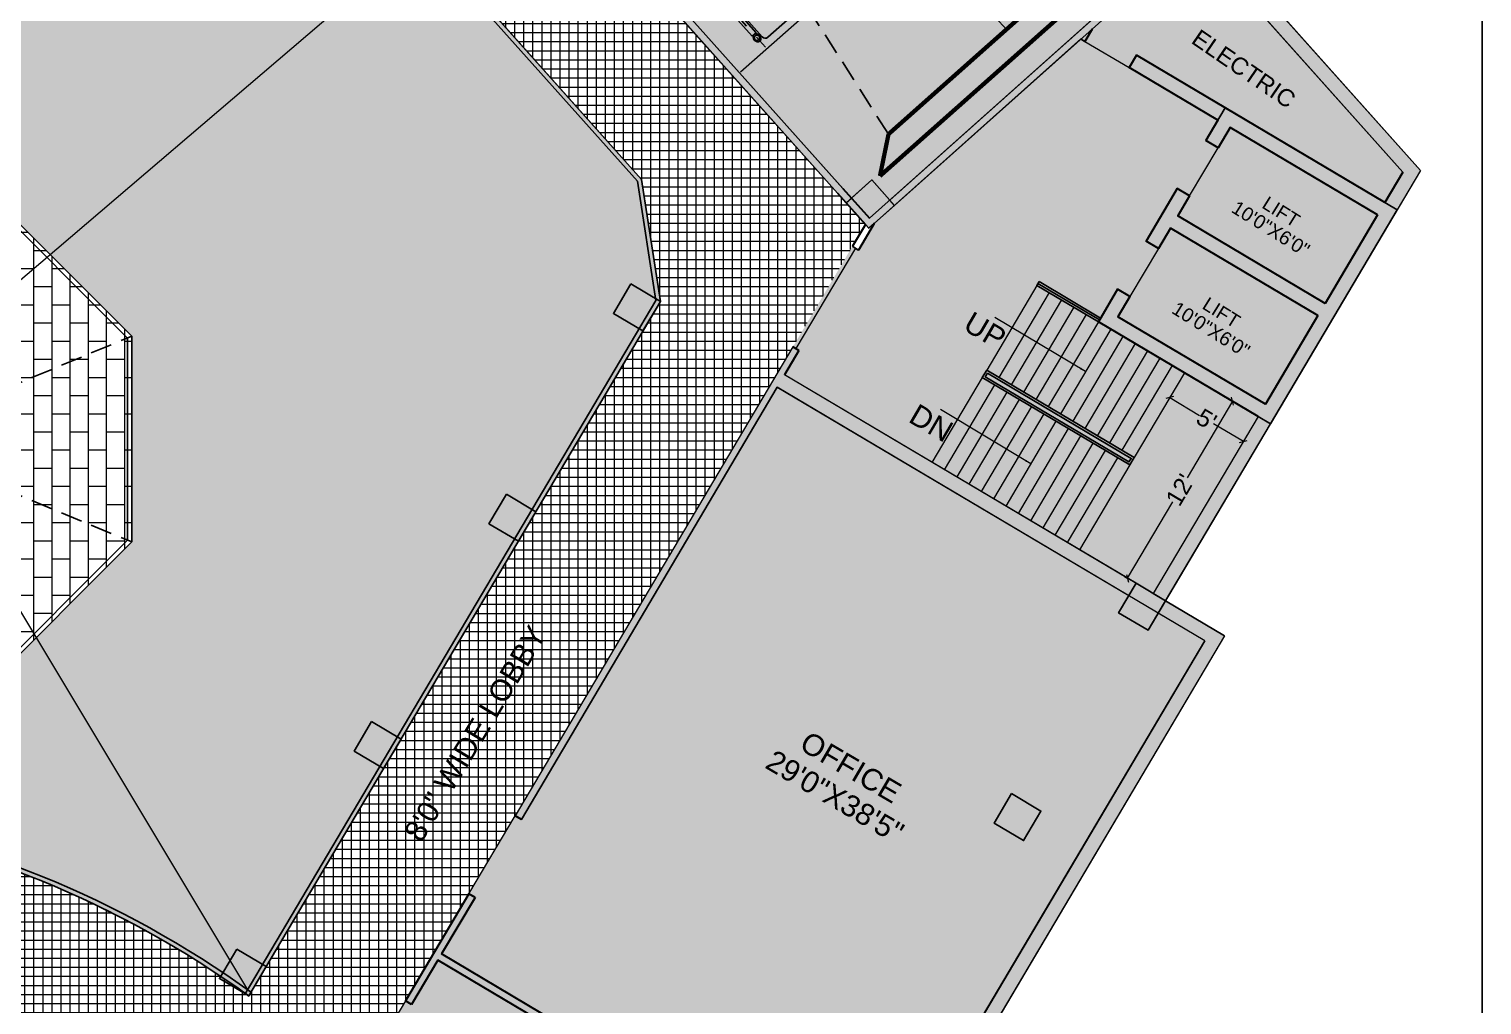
# Model space of a CAD drawing. Header units: inches. Extents: x -13956017 to 293115509, y -946740 to -305538.
# Drawn here: x 1209638 to 1210655, y -917193 to -916510 of the extents above; entities that cross this region are included whole.
import ezdxf

# ---------------------------------------------------------------- set-up
doc = ezdxf.new("R2010")
doc.units = ezdxf.units.IN
doc.header["$LTSCALE"] = 6
doc.header["$PDMODE"] = 2
doc.linetypes.add('DASHED', pattern=[0.75, 0.5, -0.25])
doc.linetypes.add('DASHED2', pattern=[0.375, 0.25, -0.125])
for name, color, linetype in [('A-COLM', 3, 'Continuous'), ('BND', 1, 'Continuous'), ('CHAIRS_22', 6, 'Continuous'), ('DIM', 7, 'Continuous'), ('STAIR', 8, 'Continuous'), ('TW', 5, 'Continuous'), ('WAL', 7, 'Continuous')]:
    doc.layers.add(name, color=color, linetype=linetype)
for name, color, linetype, lineweight in [('column', 240, 'Continuous', 25), ('floor hatch', 135, 'Continuous', 13), ('slab', 253, 'Continuous', 25), ('W', 250, 'Continuous', 5), ('wall', 7, 'Continuous', 30), ('wall high', 7, 'Continuous', 30)]:
    doc.layers.add(name, color=color, linetype=linetype, lineweight=lineweight)
doc.styles.add('ARI', font='arial.ttf')
doc.linetypes.add('ZIGZAG', pattern='A,0.0001,-0.2,[131,ltypeshp.shx,S=0.2,R=0,X=-0.2,Y=0],-0.4,[131,ltypeshp.shx,S=0.2,R=180,X=0.2,Y=0],-0.2', length=0.8001)
doc.dimstyles.new('Copy(2) of AA', dxfattribs={"dimtxt": 12, "dimasz": 4, "dimexe": 0.18, "dimexo": 0, "dimgap": 0.09, "dimtad": 0, "dimdec": 0, "dimzin": 0, "dimdsep": 46, "dimlunit": 3, "dimtxsty": 'ARI', "dimblk": 'OBLIQUE', "dimcen": 0.09, "dimclrd": 7, "dimclre": 7, "dimclrt": 7, "dimadec": 0, "dimazin": 0, "dimtfac": 1, "dimtdec": 0, "dimtofl": 0, "dimtmove": 0, "dimatfit": 3, "dimfxl": 1, "dimtolj": 1, "dimtzin": 0, "dimlwd": 5, "dimlwe": 5, "dimarcsym": 0})

# ---------------------------------------------------------------- blocks, each defined once
blk = doc.blocks.new('_Oblique')
at = {"layer": 'DIM', "color": 0, "lineweight": -2}
blk.add_line((-0.5, -0.5), (0.5, 0.5), dxfattribs=at)
blk = doc.blocks.new('*D474')
at = {"layer": 'Defpoints', "color": 0, "ltscale": 10, "transparency": 16777216}
for p in [(1210478.6, -916769.2, 3969.1), (1210480.7, -916770.4), (1210405.2, -916893, 3969.1)]:
    blk.add_point(p, dxfattribs=at)
at = {"layer": 'W', "color": 7, "lineweight": 5, "ltscale": 10, "transparency": 16777216}
for p, q in [((1210480.7, -916770.4), (1210449, -916824)), ((1210478.6, -916769.2), (1210480.9, -916770.5)), ((1210407.3, -916894.3), (1210439.1, -916840.7)), ((1210405.2, -916893), (1210407.5, -916894.4))]:
    blk.add_line(p, q, dxfattribs=at)
at = {"layer": 'W', "color": 7, "lineweight": 5, "ltscale": 10, "transparency": 16777216, "xscale": 4, "yscale": 4, "zscale": 4}
for p, rotation in [((1210480.7, -916770.4), 59.35378210765239), ((1210407.3, -916894.3), 239.3537821076524)]:
    blk.add_blockref('_Oblique', p, dxfattribs=dict(at, rotation=rotation))
at = {"layer": 'W', "color": 7, "ltscale": 10, "transparency": 16777216, "insert": (1210444, -916832.4), "char_height": 12, "attachment_point": 5, "rotation": 59.3538, "style": 'ARI'}
blk.add_mtext("\\A1;12'", dxfattribs=at)
blk = doc.blocks.new('*D475')
at = {"layer": 'Defpoints', "color": 0, "ltscale": 10, "transparency": 16777216}
for p in [(1210439.2, -916763.8, 3969.1), (1210490.8, -916794.4, 3969.1), (1210488.4, -916798.5)]:
    blk.add_point(p, dxfattribs=at)
at = {"layer": 'W', "color": 7, "lineweight": 5, "ltscale": 10, "transparency": 16777216}
for p, q in [((1210439.2, -916763.8), (1210436.7, -916768.1)), ((1210436.8, -916767.9), (1210457.7, -916780.3)), ((1210488.4, -916798.5), (1210467.4, -916786.1)), ((1210490.8, -916794.4), (1210488.3, -916798.7))]:
    blk.add_line(p, q, dxfattribs=at)
at = {"layer": 'W', "color": 7, "lineweight": 5, "ltscale": 10, "transparency": 16777216, "xscale": 4, "yscale": 4, "zscale": 4}
for p, rotation in [((1210436.8, -916767.9), 149.3537821076967), ((1210488.4, -916798.5), 329.3537821076967)]:
    blk.add_blockref('_Oblique', p, dxfattribs=dict(at, rotation=rotation))
at = {"layer": 'W', "color": 7, "lineweight": 30, "ltscale": 10, "transparency": 16777216, "insert": (1210462.6, -916783.2), "char_height": 12, "attachment_point": 5, "rotation": 329.3538, "style": 'ARI'}
blk.add_mtext("\\A1;5'", dxfattribs=at)
blk = doc.blocks.new('chairs -22')
at = {"layer": 'CHAIRS_22', "color": 5}
for p, q in [((-8.68, 23.35), (-21.89, 23.35)), ((-8.68, 23.35), (-8.68, 20.65)), ((-5.04, 19.75), (-25.78, 19.75)), ((-8.68, 20.65), (-21.89, 20.65)), ((-7.1, 19.75), (-7.1, 19.75)), ((-2.99, 4.28), (-2.99, 17.72)), ((-5.04, 2.25), (-25.78, 2.25)), ((-8.68, 1.35), (-21.89, 1.35)), ((-8.68, -1.35), (-8.68, 1.35)), ((-8.68, -1.35), (-21.89, -1.35))]:
    blk.add_line(p, q, dxfattribs=at)
at = {"layer": 'CHAIRS_22', "color": 8, "linetype": 'DASHED2', "ltscale": 10}
for p, q in [((-29.36, 22), (0, 22)), ((-29.36, 0), (0, 0))]:
    blk.add_line(p, q, dxfattribs=at)
at = {"layer": 'CHAIRS_22', "color": 5, "ltscale": 10000}
for p, q in [((-27.8, 4.95), (-27.8, 17.23)), ((-24.86, 17.23), (-24.86, 4.95))]:
    blk.add_line(p, q, dxfattribs=at)
at = {"layer": 'CHAIRS_22', "color": 5, "extrusion": (0, 0, -1)}
for centre, major_axis, ratio, start_param, end_param in [((-21.89, 22), (0.956, 0.956), 0.99999, 2.356189, 5.497782), ((-6.45, 21.99), (-0.956, 0.956), 1, 1.570796326818824, 7.85398163399841)]:
    blk.add_ellipse(centre, major_axis=major_axis, ratio=ratio, start_param=start_param, end_param=end_param, dxfattribs=at)
at = {"layer": 'CHAIRS_22', "color": 5, "ltscale": 10000, "extrusion": (0, 0, -1)}
for centre, major_axis, ratio, start_param, end_param in [((-6.45, 22), (-2.25, 0), 0.797551, 3.141593, 9.424778), ((-26.33, 16.87), (-1.07, 1.07), 1, -0.545586, 2.116382), ((-26.33, 5.31), (-1.07, -1.07), 1, 4.166803, 6.828771)]:
    blk.add_ellipse(centre, major_axis=major_axis, ratio=ratio, start_param=start_param, end_param=end_param, dxfattribs=at)
at = {"layer": 'CHAIRS_22', "color": 5}
for centre, major_axis, ratio, start_param, end_param in [((-1.24, 11), (-28.09, 0), 0.822037, -0.318539, 0.318539), ((-25.78, 17.5), (-1.59, 1.59), 1, 5.497787, 6.735347), ((-5.02, 17.72), (-1.43, 1.43), 1, 3.926991, 5.497787), ((-25.78, 4.5), (-1.59, -1.59), 1, 5.831023, 7.068583), ((-21.89, 0), (0.956, -0.956), 0.99999, 2.356189, 5.497782), ((-6.45, 0.01), (-0.956, -0.956), 1, 1.570796326818824, 7.85398163399841), ((-5.02, 4.28), (-1.43, -1.43), 1, 0.785398, 2.356194)]:
    blk.add_ellipse(centre, major_axis=major_axis, ratio=ratio, start_param=start_param, end_param=end_param, dxfattribs=at)
at = {"layer": 'CHAIRS_22', "color": 5, "ltscale": 10000}
blk.add_ellipse((-6.45, 0), major_axis=(-2.25, 0), ratio=0.797551, start_param=3.141593, end_param=9.424778, dxfattribs=at)
blk = doc.blocks.new('safdfd')
at = {"layer": 'slab', "linetype": 'Continuous', "lineweight": 0, "xscale": 1.375, "yscale": 1.375, "zscale": 1.375, "rotation": 311.5826722409799}
for p in [(985096.5, -885787.8, 3969.1), (985073.8, -885807.9, 3969.1), (985028.6, -885848, 3969.1)]:
    blk.add_blockref('chairs -22', p, dxfattribs=at)

msp = doc.modelspace()

# ---------------------------------------------------------------- hatches: boundary and pattern name
at = {"layer": 'column', "ltscale": 10}
h = msp.add_hatch(color=256, dxfattribs=at)
h.dxf.hatch_style = 1
h.paths.add_polyline_path([(1210462.1, -916587.9), (1210475.6, -916565.1), (1210596, -916636.5), (1210507.3, -916786.2), (1210498.7, -916781.1), (1210386.9, -916714.8), (1210400.3, -916692), (1210408.9, -916697.1), (1210400.6, -916711.3), (1210503.8, -916772.5), (1210540.5, -916710.5), (1210437.3, -916649.3), (1210428.9, -916663.5), (1210420.3, -916658.4), (1210442.1, -916621.5), (1210450.7, -916626.6), (1210442.4, -916640.7), (1210545.6, -916701.9), (1210582.3, -916640), (1210479.1, -916578.8), (1210470.7, -916593)])
h = msp.add_hatch(color=256, dxfattribs=at)
h.dxf.hatch_style = 1
h.paths.add_polyline_path([(1210210.3, -916631.5), (1210228.2, -916615.5), (1210244.1, -916633.4), (1210226.2, -916649.4)])
h = msp.add_hatch(color=256, dxfattribs=at)
h.dxf.hatch_style = 1
h.paths.add_polyline_path([(1210059.7, -916688.3), (1210080.3, -916700.5), (1210068.1, -916721.2), (1210047.4, -916709)])
h = msp.add_hatch(color=256, dxfattribs=at)
h.dxf.hatch_style = 1
h.paths.add_polyline_path([(1209972.5, -916835.4), (1209993.1, -916847.7), (1209980.9, -916868.3), (1209960.3, -916856.1)])
h = msp.add_hatch(color=256, dxfattribs=at)
h.dxf.hatch_style = 1
h.paths.add_polyline_path([(1210413.3, -916897.8), (1210433.9, -916910), (1210421.7, -916930.7), (1210401, -916918.5)])
h = msp.add_hatch(color=256, dxfattribs=at)
h.dxf.hatch_style = 1
h.paths.add_polyline_path([(1209878.2, -916994.6), (1209898.8, -917006.8), (1209886.6, -917027.5), (1209866, -917015.2)])
h = msp.add_hatch(color=256, dxfattribs=at)
h.dxf.hatch_style = 1
h.paths.add_polyline_path([(1210326.1, -917044.9), (1210346.7, -917057.2), (1210334.5, -917077.8), (1210313.9, -917065.6)])
h = msp.add_hatch(color=256, dxfattribs=at)
h.dxf.hatch_style = 1
h.paths.add_polyline_path([(1209783.9, -917153.8), (1209804.5, -917166), (1209792.3, -917186.6), (1209771.7, -917174.4)])
at = {"layer": 'floor hatch', "ltscale": 5}
h = msp.add_hatch(dxfattribs=at)
h.set_pattern_fill('NET', color=9, scale=2, angle=90)
h.set_pattern_definition([(90, (225125.152, -30674.727), (-6.35, 4e-16), []), (180, (225125.152, -30674.727), (-8e-16, -6.35), [])])
edge = h.paths.add_edge_path(flags=16)
edge.add_line((1209046.6, -916515.2), (1209595, -916253.2))
edge.add_line((1209595, -916253.2), (1209767.5, -916279.6))
edge.add_line((1209767.5, -916279.6), (1210067, -916615.2))
edge.add_line((1210067, -916615.2), (1210080.3, -916700.5))
edge.add_line((1210080.3, -916700.5), (1209792.3, -917186.6))
edge.add_arc((1209382.9, -917753.5), 699.3, 54.1592, 108.5411)
edge.add_line((1209160.5, -917090.5), (1209006, -916639))
edge.add_line((1209006, -916639), (1209046.6, -916515.2))
h.paths.add_polyline_path([(1208856.8, -916499.5), (1209639.6, -916125.5), (1209757.3, -916020.4), (1209817.6, -916087.9), (1209766.1, -916133.9), (1210223.8, -916646.7), (1209685.3, -917555.6), (1209602.7, -917506.7), (1209612.4, -917490.3), (1209591.7, -917478.1), (1209579.5, -917498.7), (1209585.3, -917502.2), (1209292, -917444), (1209305.3, -917439.5), (1209297.5, -917416.7), (1209274.8, -917424.5), (1209280.9, -917442.5), (1209190.1, -917473.6)])
at = {"layer": 'W', "ltscale": 10}
h = msp.add_hatch(color=256, dxfattribs=at)
h.dxf.hatch_style = 1
h.paths.add_polyline_path([(1208909.5, -916003.2), (1209113.5, -915905.8), (1209109.1, -915896.8), (1208905.2, -915994.2)])
h.paths.add_polyline_path([(1209135.1, -915895.5), (1209339, -915798), (1209334.7, -915789), (1209130.8, -915886.4)])
h.paths.add_polyline_path([(1209360.7, -915787.7), (1209564.6, -915690.3), (1209560.3, -915681.2), (1209356.4, -915778.7)])
h.paths.add_polyline_path([(1209451.8, -915744.2), (1209456.3, -915742), (1209637.3, -916120.8), (1209632.8, -916122.9)])
h.paths.add_polyline_path([(1209582, -915670.9), (1209695.7, -915616.5), (1209700, -915625.6), (1209586.3, -915679.9)])
h.paths.add_polyline_path([(1209717.4, -915606.2), (1209825.4, -915727.2), (1209817.9, -915733.8), (1209724.6, -915629.3), (1209727.7, -915627.8)])
h.paths.add_polyline_path([(1209719.8, -915840.2), (1209816.8, -915753.6), (1209823.4, -915761.1), (1209726.4, -915847.6)])
h.paths.add_polyline_path([(1209993.7, -915930.8), (1210001.1, -915924.1), (1209841.3, -915745.1), (1209833.9, -915751.7)])
h.paths.add_polyline_path([(1209784, -916117.9), (1209817.6, -916087.9), (1209812.2, -916081.9), (1209819.6, -916075.2), (1209825.1, -916081.3), (1209983.5, -915939.8), (1209989.9, -915947.6), (1209790.7, -916125.4)])
h.paths.add_polyline_path([(1209730.1, -916038), (1209754, -916016.6), (1209744.4, -916005.9), (1209751.8, -915999.2), (1209770.9, -916020.5), (1209763.4, -916027.2), (1209757.3, -916020.4), (1209733.4, -916041.7)])
h.paths.add_polyline_path([(1209637.3, -916120.8), (1209696.2, -916068.3), (1209699.5, -916072), (1209639.6, -916125.5), (1209543.9, -916171.2), (1209541.8, -916166.7)])
h.paths.add_polyline_path([(1209316.2, -916274.4), (1209520.1, -916177), (1209522.3, -916181.5), (1209318.3, -916279)])
h.paths.add_polyline_path([(1209222.8, -916319.1), (1209294.5, -916284.8), (1209296.7, -916289.3), (1209224.9, -916323.6)])
h.paths.add_polyline_path([(1209090.6, -916382.2), (1209153.7, -916352.1), (1209155.8, -916356.6), (1209092.8, -916386.7)])
h.paths.add_polyline_path([(1208855.2, -916494.7), (1209068.9, -916392.6), (1209071.1, -916397.1), (1208856.8, -916499.5)])
h.paths.add_polyline_path([(1208579.9, -916588.9), (1208690.6, -916551), (1208693.8, -916560.5), (1208583.1, -916598.4)])
h.paths.add_polyline_path([(1208428.9, -916221.8), (1208439.2, -916243.5), (1208445.8, -916240.3), (1208562.1, -916580.2), (1208552.6, -916583.4)])
h.paths.add_polyline_path([(1208450.6, -916211.5), (1208658, -916112.4), (1208662.3, -916121.4), (1208454.9, -916220.5)])
h.paths.add_polyline_path([(1208679.7, -916102), (1208883.6, -916004.6), (1208887.9, -916013.6), (1208684, -916111)])
h.paths.add_polyline_path([(1209782.1, -916151.8), (1209785.8, -916148.5), (1209911.7, -916289.5), (1209908, -916292.8)])
h.paths.add_polyline_path([(1210135.5, -916089.7), (1210143, -916083), (1210017.1, -915942), (1210009.7, -915948.7)])
h.paths.add_polyline_path([(1210286.7, -916259.1), (1210294.1, -916252.4), (1210159, -916101), (1210151.5, -916107.6)])
h.paths.add_polyline_path([(1210437.8, -916428.4), (1210445.3, -916421.8), (1210310.1, -916270.3), (1210302.6, -916277)])
h.paths.add_polyline_path([(1210240.8, -916629.7), (1210440, -916451.9), (1210443.3, -916455.7), (1210244.1, -916633.4)])
h.paths.add_polyline_path([(1210210.3, -916631.5), (1210214, -916628.2), (1210078.8, -916476.7), (1210075.1, -916480.1)])
h.paths.add_polyline_path([(1210002.9, -916399.2), (1210006.7, -916395.9), (1210062.8, -916458.8), (1210059.1, -916462.2)])
h.paths.add_polyline_path([(1209923.9, -916310.7), (1209927.7, -916307.4), (1209960.8, -916344.5), (1209957.1, -916347.9)])
h.paths.add_polyline_path([(1210453.8, -916446.3), (1210461.3, -916439.7), (1210612.3, -916608.9), (1210596, -916636.5), (1210587.4, -916631.4), (1210600, -916610.1)])
h = msp.add_hatch(color=256, dxfattribs=at)
h.dxf.hatch_style = 1
h.paths.add_polyline_path([(1210408.4, -916536.9), (1210413.5, -916528.3), (1210475.6, -916565.1), (1210470.5, -916573.7)])
h = msp.add_hatch(color=256, dxfattribs=at)
h.dxf.hatch_style = 1
h.paths.add_polyline_path([(1210425.3, -916904.9), (1210433.9, -916910), (1210507.3, -916786.2), (1210498.7, -916781.1)])
h.paths.add_polyline_path([(1209983, -917063), (1210162.1, -916760.6), (1210408.2, -916906.4), (1210413.3, -916897.8), (1210167.2, -916752), (1210177.3, -916734.9), (1210173, -916732.4), (1209978.7, -917060.5)])
h.paths.add_polyline_path([(1209953.7, -917720.5), (1209956.3, -917716.2), (1209989, -917735.5), (1210224, -917338.9), (1209924.6, -917161.5), (1209906.2, -917192.6), (1209901.9, -917190.1), (1209946.3, -917115), (1209950.6, -917117.6), (1209927.1, -917157.2), (1210226.5, -917334.6), (1210461.5, -916938), (1210428.8, -916918.6), (1210433.9, -916910), (1210475.2, -916934.5), (1209904.3, -917898.1), (1209863, -917873.6), (1209868.1, -917865), (1209900.8, -917884.4), (1209986.4, -917739.8)])
h.paths.add_polyline_path([(1209685.3, -917555.6), (1209869.5, -917244.6), (1209873.8, -917247.2), (1209689.6, -917558.2)])
h.paths.add_polyline_path([(1209602.7, -917506.7), (1209935.6, -917703.9), (1209933.1, -917708.2), (1209598.2, -917509.8)])
h.paths.add_polyline_path([(1209512.3, -917492.8), (1209598.2, -917509.8), (1209585.3, -917502.2), (1209513.2, -917487.9)])
h.paths.add_polyline_path([(1209407.2, -917466.8), (1209456.7, -917476.7), (1209455.7, -917481.6), (1209432, -917476.9), (1209363.8, -917829.1), (1209358.9, -917828.1), (1209427.1, -917475.9), (1209406.2, -917471.8)])
h.paths.add_polyline_path([(1209725.3, -917792.1), (1209730.4, -917783.5), (1209847.5, -917852.8), (1209842.4, -917861.4)])
h.paths.add_polyline_path([(1208914.8, -917567.8), (1208916.4, -917572.5), (1209282.5, -917447.2), (1209349.7, -917460.5), (1209350.7, -917455.6), (1209282.2, -917442.1), (1209190.1, -917473.6), (1209106.1, -917227.9), (1209101.3, -917229.6), (1209185.4, -917475.2)])
h.paths.add_polyline_path([(1208974, -917740.9), (1209102.8, -917696.8), (1209099.6, -917687.4), (1208970.8, -917731.4)])
h.paths.add_polyline_path([(1208648.6, -916864), (1208603.2, -916879.6), (1208905.9, -917764.2), (1208951.3, -917748.7), (1208948.1, -917739.2), (1208912.1, -917751.5), (1208857.7, -917592.6), (1208893.7, -917580.3), (1208892.1, -917575.5), (1208856.1, -917587.8), (1208735.7, -917235.9), (1208771.6, -917223.6), (1208770, -917218.8), (1208734.1, -917231.1), (1208615.9, -916885.8), (1208651.9, -916873.5)])
h.paths.add_polyline_path([(1208792.7, -917211.1), (1209063.3, -917118.5), (1209044.2, -917062.6), (1209048.9, -917061), (1209087.4, -917173.5), (1209082.7, -917175.1), (1209064.9, -917123.2), (1208794.3, -917215.8)])
h.paths.add_polyline_path([(1208671.3, -916856.3), (1208937.2, -916765.3), (1208930.1, -916744.4), (1208939.5, -916741.2), (1209030.3, -917006.5), (1209025.6, -917008.2), (1208945.2, -916773.1), (1208674.6, -916865.7)])
h.paths.add_polyline_path([(1208560.4, -916606.1), (1208569.8, -916602.9), (1208658.1, -916860.8), (1208648.6, -916864)])
at = {"layer": 'WAL', "lineweight": 9, "ltscale": 100, "true_color": 0xfaecd6}
h = msp.add_hatch(color=254, dxfattribs=at)
h.dxf.hatch_style = 1
h.paths.add_polyline_path([(1209785.8, -916148.5), (1209800, -916135.8), (1209790.7, -916125.4), (1209989.9, -915947.6), (1209999.2, -915958), (1210009.7, -915948.7), (1210135.5, -916089.7), (1210125.1, -916099), (1210141, -916116.9), (1210151.5, -916107.6), (1210286.7, -916259.1), (1210276.2, -916268.4), (1210292.2, -916286.3), (1210302.6, -916277), (1210437.8, -916428.4), (1210427.4, -916437.7), (1210440, -916451.9), (1210240.8, -916629.7), (1210228.2, -916615.5), (1210214, -916628.2), (1210078.8, -916476.7), (1210093, -916464.1), (1210077, -916446.2), (1210062.8, -916458.8), (1210006.7, -916395.9), (1210002.9, -916399.2), (1209957.1, -916347.9), (1209960.8, -916344.5), (1209927.7, -916307.4), (1209941.8, -916294.7), (1209925.9, -916276.8), (1209911.7, -916289.5)])
at = {"layer": 'WAL', "lineweight": 9, "ltscale": 100, "true_color": 0xc6e1cc}
h = msp.add_hatch(color=254, dxfattribs=at)
h.dxf.hatch_style = 1
edge = h.paths.add_edge_path()
edge.add_line((1209046.6, -916515.2), (1209595, -916253.2))
edge.add_line((1209595, -916253.2), (1209767.5, -916279.6))
edge.add_line((1209767.5, -916279.6), (1210067, -916615.2))
edge.add_line((1210067, -916615.2), (1210080.3, -916700.5))
edge.add_line((1210080.3, -916700.5), (1209792.3, -917186.6))
edge.add_arc((1209382.9, -917753.5), 699.3, 54.1592, 108.5411)
edge.add_line((1209160.5, -917090.5), (1209006, -916639))
edge.add_line((1209006, -916639), (1209046.6, -916515.2))
h.paths.add_polyline_path([(1209464.5, -916623.1), (1209608.5, -916623.1), (1209710.3, -916724.9), (1209710.3, -916868.9), (1209608.5, -916970.8), (1209464.5, -916970.8), (1209362.7, -916868.9), (1209362.7, -916724.9)], flags=16)
at = {"layer": 'WAL', "lineweight": 9, "ltscale": 100, "true_color": 0xb3beaa}
h = msp.add_hatch(color=253, dxfattribs=at)
h.dxf.hatch_style = 1
h.paths.add_polyline_path([(1210374.7, -916516.9), (1210453.8, -916446.3), (1210600, -916610.1), (1210587.4, -916631.4), (1210413.5, -916528.3), (1210408.4, -916536.9)])
at = {"layer": 'WAL', "lineweight": 9, "ltscale": 100, "true_color": 0xffae59}
h = msp.add_hatch(color=21, dxfattribs=at)
h.dxf.hatch_style = 1
h.paths.add_polyline_path([(1210374.7, -916516.9), (1210470.5, -916573.7), (1210462.1, -916587.9), (1210470.7, -916593), (1210450.7, -916626.6), (1210442.1, -916621.5), (1210420.3, -916658.4), (1210428.9, -916663.5), (1210408.9, -916697.1), (1210400.3, -916692), (1210386.9, -916714.8), (1210498.7, -916781.1), (1210425.3, -916904.9), (1210167.2, -916752), (1210177.3, -916734.9), (1210173, -916732.4), (1210214.7, -916662), (1210219, -916664.6), (1210230, -916646.1), (1210244.1, -916633.4)])
h = msp.add_hatch(color=21, dxfattribs=at)
h.dxf.hatch_style = 1
h.paths.add_polyline_path([(1210442.4, -916640.7), (1210545.6, -916701.9), (1210582.3, -916640), (1210479.1, -916578.8)])
at = {"layer": 'WAL', "lineweight": 5, "ltscale": 0.6, "true_color": 0xffa8a8}
h = msp.add_hatch(dxfattribs=at)
h.set_pattern_fill('BRICK', color=21, scale=2, angle=270)
h.set_pattern_definition([(270, (225125.152, -30674.727), (12.7, -2e-15), []), (0, (225125.152, -30674.727), (6e-15, 25.4), [12.7, -12.7]), (0, (225125.152, -30687.427), (6e-15, 25.4), [-12.7, 12.7])])
h.paths.add_polyline_path([(1209464.5, -916623.1), (1209608.5, -916623.1), (1209710.3, -916724.9), (1209710.3, -916868.9), (1209608.5, -916970.8), (1209464.5, -916970.8), (1209362.7, -916868.9), (1209362.7, -916724.9)])
at = {"layer": 'WAL', "lineweight": 9, "ltscale": 100, "true_color": 0xffae59}
h = msp.add_hatch(color=21, dxfattribs=at)
h.dxf.hatch_style = 1
h.paths.add_polyline_path([(1210400.6, -916711.3), (1210503.8, -916772.5), (1210540.5, -916710.5), (1210437.3, -916649.3)])
at = {"layer": 'WAL', "lineweight": 9, "ltscale": 100, "true_color": 0x8c8c81}
h = msp.add_hatch(color=252, dxfattribs=at)
h.dxf.hatch_style = 1
h.paths.add_polyline_path([(1209927.1, -917157.2), (1209950.6, -917117.6), (1209946.3, -917115), (1209978.7, -917060.5), (1209983, -917063), (1210162.1, -916760.6), (1210408.2, -916906.4), (1210401, -916918.5), (1210421.7, -916930.7), (1210428.8, -916918.6), (1210461.5, -916938), (1210226.5, -917334.6)])
at = {"layer": 'WAL', "lineweight": 9, "ltscale": 100, "true_color": 0xeeb1b4}
h = msp.add_hatch(color=9, dxfattribs=at)
h.dxf.hatch_style = 1
h.paths.add_polyline_path([(1209869.5, -917244.6), (1209901.9, -917190.1), (1209906.2, -917192.6), (1209924.6, -917161.5), (1210224, -917338.9), (1209989, -917735.5), (1209956.3, -917716.2), (1209966, -917699.8), (1209945.3, -917687.6), (1209935.6, -917703.9), (1209689.6, -917558.2), (1209873.8, -917247.2)])

# ---------------------------------------------------------------- linework, layer by layer
at = {"layer": 'A-COLM', "linetype": 'DASHED', "ltscale": 5}
for p in [(1210322.5, -916510.2, 3969.1), (1210240, -916583.5, 3969.1)]:
    msp.add_line(p, (1209890.3, -916036.5, 3969.1), dxfattribs=at)
at = {"layer": 'BND', "linetype": 'DASHED', "ltscale": 5}
for q in [(1209710.3, -916724.9, -3969.1), (1209710.3, -916868.9, -3969.1)]:
    msp.add_line((1209536.5, -916796.9, -3969.1), q, dxfattribs=at)
at = {"layer": 'column', "ltscale": 10, "elevation": 3969.1}
for points in [[(1210462.1, -916587.9), (1210475.6, -916565.1), (1210596, -916636.5), (1210507.3, -916786.2), (1210498.7, -916781.1), (1210386.9, -916714.8), (1210400.3, -916692), (1210408.9, -916697.1), (1210400.6, -916711.3), (1210503.8, -916772.5), (1210540.5, -916710.5), (1210437.3, -916649.3), (1210428.9, -916663.5), (1210420.3, -916658.4), (1210442.1, -916621.5), (1210450.7, -916626.6), (1210442.4, -916640.7), (1210545.6, -916701.9), (1210582.3, -916640), (1210479.1, -916578.8), (1210470.7, -916593), (1210462.1, -916587.9)], [(1210210.3, -916631.5), (1210228.2, -916615.5), (1210244.1, -916633.4), (1210226.2, -916649.4), (1210210.3, -916631.5)], [(1210059.7, -916688.3), (1210080.3, -916700.5), (1210068.1, -916721.2), (1210047.4, -916709), (1210059.7, -916688.3)], [(1209972.5, -916835.4), (1209993.1, -916847.7), (1209980.9, -916868.3), (1209960.3, -916856.1), (1209972.5, -916835.4)], [(1210413.3, -916897.8), (1210433.9, -916910), (1210421.7, -916930.7), (1210401, -916918.5), (1210413.3, -916897.8)], [(1209878.2, -916994.6), (1209898.8, -917006.8), (1209886.6, -917027.5), (1209866, -917015.2), (1209878.2, -916994.6)], [(1210326.1, -917044.9), (1210346.7, -917057.2), (1210334.5, -917077.8), (1210313.9, -917065.6), (1210326.1, -917044.9)], [(1209783.9, -917153.8), (1209804.5, -917166), (1209792.3, -917186.6), (1209771.7, -917174.4), (1209783.9, -917153.8)]]:
    msp.add_lwpolyline(points, dxfattribs=at)
at = {"layer": 'STAIR', "color": 4, "ltscale": 5, "const_width": 3, "elevation": 3969.1}
for points in [[(1210234, -916612.8), (1210434.9, -916434.6)], [(1210240, -916583.5), (1210405, -916437)], [(1210234, -916612.8), (1210240, -916583.5)]]:
    msp.add_lwpolyline(points, dxfattribs=at)
at = {"layer": 'TW', "ltscale": 10}
for p, q in [((1209766, -916282.4, 3969.1), (1210064.2, -916616.5, 3969.1)), ((1209767.5, -916279.6, 3969.1), (1210067, -916615.2, 3969.1)), ((1210077.2, -916699.9, 3969.1), (1210064.2, -916616.5, 3969.1)), ((1210080.3, -916700.5, 3969.1), (1210067, -916615.2, 3969.1)), ((1210345.4, -916686.7, 3969.1), (1210343.8, -916689.3, 3969.1)), ((1210343.8, -916689.3, 3969.1), (1210386.9, -916714.8, 3969.1)), ((1210344.6, -916688, 3969.1), (1210387.6, -916713.5, 3969.1)), ((1210345.4, -916686.7, 3969.1), (1210388.4, -916712.2, 3969.1)), ((1210077.2, -916699.9, 3969.1), (1209789.7, -917185.1, 3969.1)), ((1210080.3, -916700.5, 3969.1), (1209792.3, -917186.6, 3969.1)), ((1209886.6, -917027.5, 3969.1), (1209888.1, -917024.9, 3969.1))]:
    msp.add_line(p, q, dxfattribs=at)
for points, elevation in [([(1209464.5, -916623.1), (1209608.5, -916623.1), (1209710.3, -916724.9), (1209710.3, -916868.9), (1209608.5, -916970.8), (1209464.5, -916970.8), (1209362.7, -916868.9), (1209362.7, -916724.9), (1209464.5, -916623.1)], -3969.1), ([(1210308.7, -916748.7), (1210411.9, -916809.8), (1210408.9, -916815), (1210305.6, -916753.8), (1210308.7, -916748.7)], 3969.1)]:
    msp.add_lwpolyline(points, dxfattribs=dict(at, elevation=elevation))
for points, elevation in [([(1209465.7, -916626.1), (1209607.2, -916626.1), (1209707.3, -916726.2), (1209707.3, -916867.7), (1209607.2, -916967.8), (1209465.7, -916967.8), (1209365.7, -916867.7), (1209365.7, -916726.2)], -3969.1), ([(1210309.2, -916750.7), (1210409.9, -916810.4), (1210408.3, -916812.9), (1210307.7, -916753.3)], 3969.1)]:
    msp.add_lwpolyline(points, close=True, dxfattribs=dict(at, elevation=elevation))
for radius in [702.3, 699.3]:
    msp.add_arc((1209382.9, -917753.5, 3969.1), radius, 54.1592, 108.5411, dxfattribs=at)
at = {"layer": 'W', "ltscale": 10}
for p, q in [((1209717.4, -915606.2, 3969.1), (1210612.3, -916608.9, 3969.1)), ((1209315.3, -916390.1, 3969.1), (1209791.4, -917182.3, 3969.1)), ((1210006.7, -916395.9, 3969.1), (1210208, -916621.5, 3969.1)), ((1210002.9, -916399.2, 3969.1), (1210204.3, -916624.8, 3969.1)), ((1209162.4, -917086.7, 3969.1), (1209912.3, -916446.4, 3969.1)), ((1210226.6, -916642.4, 3969.1), (1210450.5, -916442.6, 3969.1)), ((1210453.8, -916446.3, 3969.1), (1210600, -916610.1, 3969.1)), ((1210230, -916646.1, 3969.1), (1210374.7, -916516.9, 3969.1)), ((1210377.4, -916518.6, 3969.1), (1210408.4, -916536.9, 3969.1)), ((1210450.7, -916626.6, 3969.1), (1210470.7, -916593, 3969.1)), ((1210612.3, -916608.9, 3969.1), (1210428.8, -916918.6, 3969.1)), ((1210428.9, -916663.5, 3969.1), (1210408.9, -916697.1, 3969.1)), ((1210343.8, -916689.3, 3969.1), (1210308.7, -916748.7, 3969.1)), ((1210352.4, -916694.4, 3969.1), (1210317.3, -916753.8, 3969.1)), ((1210361.1, -916699.5, 3969.1), (1210325.9, -916758.9, 3969.1)), ((1210369.7, -916704.6, 3969.1), (1210334.5, -916764, 3969.1)), ((1210378.3, -916709.7, 3969.1), (1210343.1, -916769.1, 3969.1)), ((1210386.9, -916714.8, 3969.1), (1210351.7, -916774.2, 3969.1)), ((1210395.5, -916719.9, 3969.1), (1210360.3, -916779.3, 3969.1)), ((1210173, -916732.4, 3969.1), (1209978.7, -917060.5, 3969.1)), ((1210404.1, -916725, 3969.1), (1210368.9, -916784.4, 3969.1)), ((1210412.7, -916730.1, 3969.1), (1210377.5, -916789.5, 3969.1)), ((1210421.3, -916735.2, 3969.1), (1210386.1, -916794.5, 3969.1)), ((1210429.9, -916740.3, 3969.1), (1210394.7, -916799.6, 3969.1)), ((1210475.2, -916934.5, 3969.1), (1210167.2, -916752, 3969.1)), ((1210305.6, -916753.8, 3969.1), (1210270.4, -916813.2, 3969.1)), ((1210438.5, -916745.4, 3969.1), (1210403.3, -916804.7, 3969.1)), ((1210447.1, -916750.5, 3969.1), (1210411.9, -916809.8, 3969.1)), ((1210162.1, -916760.6, 3969.1), (1209983, -917063, 3969.1)), ((1210461.5, -916938, 3969.1), (1210162.1, -916760.6, 3969.1)), ((1210314.2, -916758.9, 3969.1), (1210279, -916818.3, 3969.1)), ((1210322.8, -916764, 3969.1), (1210287.7, -916823.4, 3969.1)), ((1210331.4, -916769.1, 3969.1), (1210296.3, -916828.5, 3969.1)), ((1210340, -916774.2, 3969.1), (1210304.9, -916833.6, 3969.1)), ((1210348.6, -916779.3, 3969.1), (1210313.5, -916838.7, 3969.1)), ((1210357.2, -916784.4, 3969.1), (1210322.1, -916843.8, 3969.1)), ((1210498.7, -916781.1, 3969.1), (1210425.3, -916904.9, 3969.1)), ((1210365.8, -916789.5, 3969.1), (1210330.7, -916848.9, 3969.1)), ((1210374.4, -916794.6, 3969.1), (1210339.3, -916854, 3969.1)), ((1210383, -916799.7, 3969.1), (1210347.9, -916859.1, 3969.1)), ((1210391.6, -916804.8, 3969.1), (1210356.5, -916864.2, 3969.1)), ((1210400.3, -916809.9, 3969.1), (1210365.1, -916869.3, 3969.1)), ((1210408.9, -916815, 3969.1), (1210373.7, -916874.4, 3969.1)), ((1210475.2, -916934.5, 3969.1), (1209904.3, -917898.1, 3969.1)), ((1210461.5, -916938, 3969.1), (1210226.5, -917334.6, 3969.1)), ((1209946.3, -917115, 3969.1), (1209978.7, -917060.5, 7938.2)), ((1209901.9, -917190.1, 7938.2), (1209869.5, -917244.6, 7938.2))]:
    msp.add_line(p, q, dxfattribs=at)
at = {"layer": 'W', "lineweight": 30, "ltscale": 10}
for p, q in [((1210382.5, -916510, 3969.1), (1210377.4, -916518.6, 3969.1)), ((1210377.4, -916518.6, 3969.1), (1210374.7, -916516.9, 3969.1)), ((1210413.5, -916528.3, 3969.1), (1210408.4, -916536.9, 3969.1)), ((1210587.4, -916631.4, 3969.1), (1210413.5, -916528.3, 3969.1)), ((1210470.5, -916573.7, 3969.1), (1210408.4, -916536.9, 3969.1)), ((1210470.5, -916573.7, 3969.1), (1210462.1, -916587.9, 3969.1)), ((1210479.1, -916578.8, 3969.1), (1210470.7, -916593, 3969.1)), ((1210582.3, -916640, 3969.1), (1210479.1, -916578.8, 3969.1)), ((1210470.7, -916593, 3969.1), (1210462.1, -916587.9, 3969.1)), ((1210600, -916610.1, 3969.1), (1210587.4, -916631.4, 3969.1)), ((1210208, -916621.5, 3969.1), (1210226.6, -916642.4, 3969.1)), ((1210442.1, -916621.5, 3969.1), (1210420.3, -916658.4, 3969.1)), ((1210450.7, -916626.6, 3969.1), (1210442.1, -916621.5, 3969.1)), ((1210204.3, -916624.8, 3969.1), (1210223.8, -916646.7, 3969.1)), ((1210450.7, -916626.6, 3969.1), (1210442.4, -916640.7, 3969.1)), ((1210545.6, -916701.9, 3969.1), (1210442.4, -916640.7, 3969.1)), ((1210582.3, -916640, 3969.1), (1210545.6, -916701.9, 3969.1)), ((1210223.8, -916646.7, 3969.1), (1210214.7, -916662, 3969.1)), ((1210230, -916646.1, 3969.1), (1210219, -916664.6, 3969.1)), ((1210437.3, -916649.3, 3969.1), (1210428.9, -916663.5, 3969.1)), ((1210540.5, -916710.5, 3969.1), (1210437.3, -916649.3, 3969.1)), ((1210219, -916664.6, 3969.1), (1210214.7, -916662, 3969.1)), ((1210428.9, -916663.5, 3969.1), (1210420.3, -916658.4, 3969.1)), ((1210400.3, -916692, 3969.1), (1210386.9, -916714.8, 3969.1)), ((1210408.9, -916697.1, 3969.1), (1210400.3, -916692, 3969.1)), ((1210408.9, -916697.1, 3969.1), (1210400.6, -916711.3, 3969.1)), ((1210503.8, -916772.5, 3969.1), (1210400.6, -916711.3, 3969.1)), ((1210540.5, -916710.5, 3969.1), (1210503.8, -916772.5, 3969.1)), ((1210498.7, -916781.1, 3969.1), (1210386.9, -916714.8, 3969.1)), ((1210177.3, -916734.9, 3969.1), (1210173, -916732.4, 3969.1)), ((1210177.3, -916734.9, 3969.1), (1210167.2, -916752, 3969.1)), ((1209983, -917063, 7938.2), (1209978.7, -917060.5, 7938.2)), ((1209946.3, -917115, 3969.1), (1209901.9, -917190.1, 3969.1)), ((1209950.6, -917117.6, 3969.1), (1209927.1, -917157.2, 3969.1)), ((1209950.6, -917117.6, 7938.2), (1209946.3, -917115, 7938.2)), ((1210226.5, -917334.6, 3969.1), (1209927.1, -917157.2, 3969.1)), ((1209924.6, -917161.5, 3969.1), (1209906.2, -917192.6, 3969.1)), ((1210224, -917338.9, 3969.1), (1209924.6, -917161.5, 3969.1)), ((1209906.2, -917192.6, 7938.2), (1209901.9, -917190.1, 7938.2))]:
    msp.add_line(p, q, dxfattribs=at)
at = {"layer": 'W', "linetype": 'ZIGZAG', "ltscale": 2}
msp.add_line((1210216.9, -916663.3, 3969.1), (1210175.2, -916733.6, 3969.1), dxfattribs=at)
at = {"layer": 'W', "color": 1, "ltscale": 10, "elevation": 3969.1}
msp.add_lwpolyline([(1209046.6, -916515.2), (1209595, -916253.2), (1209767.5, -916279.6), (1210067, -916615.2), (1210080.3, -916700.5), (1209792.3, -917186.6, 0.241842), (1209160.5, -917090.5), (1209006, -916639)], format="xyb", close=True, dxfattribs=at)
at = {"layer": 'W', "ltscale": 10}
for points, elevation in [([(1210453.8, -916446.3), (1210461.3, -916439.7), (1210612.3, -916608.9), (1210596, -916636.5), (1210587.4, -916631.4), (1210600, -916610.1)], 3969.1), ([(1210240.8, -916629.7), (1210440, -916451.9), (1210443.3, -916455.7), (1210244.1, -916633.4)], 3969.1), ([(1210210.3, -916631.5), (1210214, -916628.2), (1210078.8, -916476.7), (1210075.1, -916480.1)], 3969.1), ([(1210408.4, -916536.9), (1210413.5, -916528.3), (1210475.6, -916565.1), (1210470.5, -916573.7)], 3969.1), ([(1209983, -917063), (1210162.1, -916760.6), (1210408.2, -916906.4), (1210413.3, -916897.8), (1210167.2, -916752), (1210177.3, -916734.9), (1210173, -916732.4), (1209978.7, -917060.5)], 7938.2), ([(1210425.3, -916904.9), (1210433.9, -916910), (1210507.3, -916786.2), (1210498.7, -916781.1)], 3969.1), ([(1209953.7, -917720.5), (1209956.3, -917716.2), (1209989, -917735.5), (1210224, -917338.9), (1209924.6, -917161.5), (1209906.2, -917192.6), (1209901.9, -917190.1), (1209946.3, -917115), (1209950.6, -917117.6), (1209927.1, -917157.2), (1210226.5, -917334.6), (1210461.5, -916938), (1210428.8, -916918.6), (1210433.9, -916910), (1210475.2, -916934.5), (1209904.3, -917898.1), (1209863, -917873.6), (1209868.1, -917865), (1209900.8, -917884.4), (1209986.4, -917739.8)], 3969.1)]:
    msp.add_lwpolyline(points, close=True, dxfattribs=dict(at, elevation=elevation))
at = {"layer": 'W', "color": 1, "ltscale": 10, "elevation": 3969.1}
msp.add_lwpolyline([(1210440, -916451.9), (1210240.8, -916629.7), (1210228.2, -916615.5), (1210214, -916628.2), (1210078.8, -916476.7)], dxfattribs=at)
msp.add_lwpolyline([(1210214.7, -916662), (1210219, -916664.6), (1210230, -916646.1), (1210226.2, -916649.4), (1210223.8, -916646.7)], close=True, dxfattribs=at)
at = {"layer": 'WAL', "color": 1, "lineweight": 9}
msp.add_line((1210136.5, -916539.9, 3969.1), (1210246.6, -916442.3, 3969.1), dxfattribs=at)
at = {"layer": 'wall high', "lineweight": 25}
msp.add_lwpolyline([(1208349.5, -915474.2), (1210655.4, -915474.2), (1210655.4, -918029.5), (1208349.5, -918029.5)], close=True, dxfattribs=at)

# ---------------------------------------------------------------- block references
at = {"layer": 'W', "color": 1}
msp.add_blockref('safdfd', (225125.2, -30674.7), dxfattribs=at)

# ---------------------------------------------------------------- texts
at = {"layer": 'wall', "lineweight": 25, "style": 'ARI'}
for s, height, rotation, p in [('ELECTRIC', 12, 325.6216, (1210451.1, -916519.3, -3969.1)), ('10\'0"X6\'0"', 9.6, 328.0376, (1210479.2, -916637.6, -5080.5)), ('LIFT', 9.6, 328.0376, (1210500.6, -916634.6, -5080.5)), ('10\'0"X6\'0"', 9.6, 328.0376, (1210437.4, -916708.2, -5080.5)), ('LIFT', 9.6, 328.0376, (1210458.8, -916705.1, -5080.5)), ('UP', 15, 329.5978, (1210291.3, -916719.9, -3969.1)), ('DN', 15, 329.5978, (1210253.1, -916784.4, -3969.1)), ('8\'0" WIDE LOBBY', 15, 58.8983, (1209913, -917079.9)), ('OFFICE', 15, 329.5978, (1210176.7, -917013.5, -7938.2)), ('29\'0"X38\'5"', 15, 329.5978, (1210152.7, -917026.5, -7938.2))]:
    msp.add_text(s, height=height, rotation=rotation, dxfattribs=at).set_placement(p)

# ---------------------------------------------------------------- dimensions: what is measured, and where the dimension line sits
at = {"layer": 'W', "lineweight": 30, "ltscale": 10}
dim = msp.add_aligned_dim(p1=(1210439.2, -916763.8, 3969.1), p2=(1210490.8, -916794.4, 3969.1), distance=-4.7, dimstyle='Copy(2) of AA', override={"dimfxl": 0.75}, dxfattribs=at)
dim.commit()
dim.dimension.update_dxf_attribs({"geometry": '*D475', "text_midpoint": (1210462.6, -916783.2)})
at = {"layer": 'W', "ltscale": 10}
dim = msp.add_aligned_dim(p1=(1210405.2, -916893, 3969.1), p2=(1210478.6, -916769.2, 3969.1), distance=-2.5, dimstyle='Copy(2) of AA', override={"dimfxl": 0.75}, dxfattribs=at)
dim.commit()
dim.dimension.update_dxf_attribs({"geometry": '*D474', "text_midpoint": (1210444, -916832.4)})

# ---------------------------------------------------------------- leaders
at = {"layer": 'W', "lineweight": 30, "ltscale": 10}
for points in [[(1210377.9, -916749.6, 3969.1), (1210314.5, -916711.7, 3969.1)], [(1210339.6, -916814.1, 3969.1), (1210276.3, -916776.2, 3969.1)]]:
    msp.add_leader(points, dimstyle='Copy(2) of AA', override={"dimgap": 0.09, "dimtad": 0}, dxfattribs=at)

doc.saveas('drawing.dxf')
